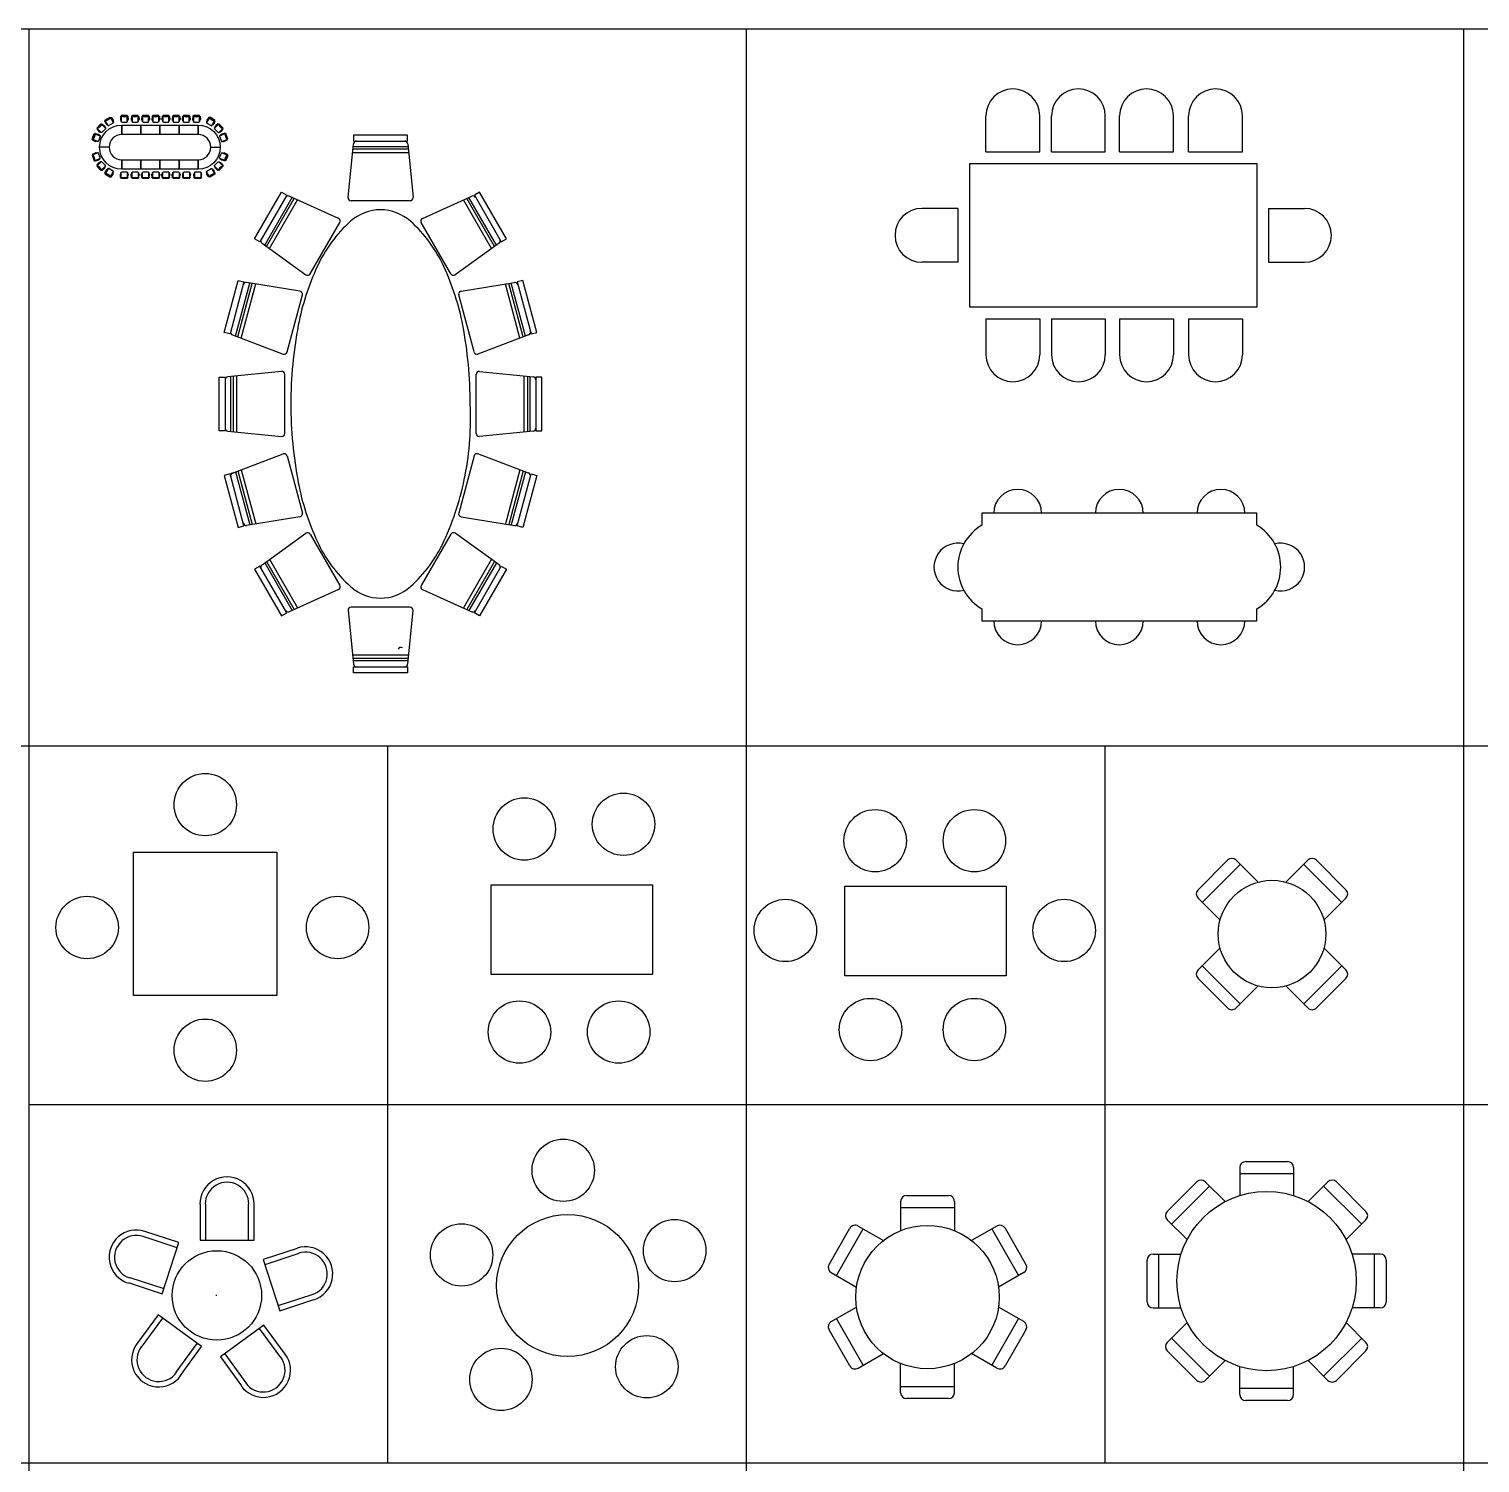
# Model space of a CAD drawing. Extents: x -72339 to 59654, y -38057 to 42097.
# Drawn here: x -48316 to -36180, y 30097 to 42097 of the extents above; entities that cross this region are included whole.
import ezdxf

# ---------------------------------------------------------------- set-up
doc = ezdxf.new("R2010")
doc.units = 0
doc.header["$MEASUREMENT"] = 0
doc.layers.get('0').update_dxf_attribs({"linetype": 'CONTINUOUS'})
doc.layers.add('FU', color=11, linetype='CONTINUOUS')
doc.styles.add('DIM', font='txt')

# ---------------------------------------------------------------- blocks, each defined once
blk = doc.blocks.new('1445')
at = {"linetype": 'Continuous'}
blk.add_lwpolyline([(-553, -593), (-553, 607), (647, 607), (647, -593)], close=True, dxfattribs=at)
for centre in [(47, 1004), (-941, -24), (1154, -24), (47, -1051)]:
    blk.add_circle(centre, 261, dxfattribs=at)
at = {"linetype": 'Continuous', "style": 'DIM', "flags": 1}
for tag in ['XVALUE', 'YVALUE']:
    blk.add_attdef(tag, (-1017929, -1006057), '', height=0.02, dxfattribs=at)
blk = doc.blocks.new('2458')
for p, q in [((-225, 2250), (-225, 2200)), ((225, 2250), (-225, 2250)), ((-225, 2200), (225, 2200)), ((225, 2200), (225, 2250)), ((-272, 1727), (-227, 2177)), ((235, 2101), (-235, 2101)), ((232, 2131), (-232, 2131)), ((230, 2151), (-230, 2151)), ((227, 2177), (272, 1727)), ((-1053, 1383), (-828, 1773)), ((-785, 1748), (-1010, 1358)), ((-969, 1329), (-739, 1728)), ((-953, 1318), (-721, 1719)), ((-929, 1300), (-694, 1707)), ((-828, 1773), (-785, 1748)), ((-352, 1553), (-764, 1739)), ((247, 1700), (-247, 1700)), ((352, 1553), (764, 1739)), ((929, 1300), (694, 1707)), ((953, 1318), (721, 1719)), ((969, 1329), (739, 1728)), ((828, 1773), (785, 1748)), ((785, 1748), (1010, 1358)), ((1053, 1383), (828, 1773)), ((-588, 1089), (-340, 1518)), ((588, 1089), (340, 1518)), ((-1010, 1358), (-1053, 1383)), ((-991, 1345), (-624, 1081)), ((991, 1345), (624, 1081)), ((1010, 1358), (1053, 1383)), ((-1307, 599), (-1191, 1033)), ((-1143, 1021), (-1259, 586)), ((-1213, 568), (-1094, 1012)), ((-1194, 561), (-1074, 1009)), ((-1191, 1033), (-1143, 1021)), ((-1166, 551), (-1044, 1004)), ((-674, 944), (-1120, 1017)), ((674, 944), (1120, 1017)), ((1166, 551), (1044, 1004)), ((1194, 561), (1074, 1009)), ((1213, 568), (1094, 1012)), ((1191, 1033), (1143, 1021)), ((1143, 1021), (1259, 586)), ((1307, 599), (1191, 1033)), ((-782, 435), (-654, 913)), ((782, 435), (654, 913)), ((-1259, 586), (-1307, 599)), ((-1238, 578), (-815, 418)), ((1238, 578), (815, 418)), ((1259, 586), (1307, 599)), ((-827, 272), (-1277, 227)), ((-800, -247), (-800, 247)), ((800, -247), (800, 247)), ((827, 272), (1277, 227)), ((-1350, 225), (-1300, 225)), ((-1350, -225), (-1350, 225)), ((-1300, 225), (-1300, -225)), ((-1251, -230), (-1251, 230)), ((-1231, -232), (-1231, 232)), ((-1201, -235), (-1201, 235)), ((1201, -235), (1201, 235)), ((1231, -232), (1231, 232)), ((1251, -230), (1251, 230)), ((1300, 225), (1300, -225)), ((1350, 225), (1300, 225)), ((1350, -225), (1350, 225)), ((-1300, -225), (-1350, -225)), ((-1277, -227), (-827, -272)), ((1277, -227), (827, -272)), ((1300, -225), (1350, -225)), ((-1238, -578), (-815, -418)), ((-782, -435), (-654, -913)), ((782, -435), (654, -913)), ((1238, -578), (815, -418)), ((-1259, -586), (-1307, -599)), ((-1307, -599), (-1191, -1033)), ((-1143, -1021), (-1259, -586)), ((-1213, -568), (-1094, -1012)), ((-1194, -561), (-1074, -1009)), ((-1166, -551), (-1044, -1004)), ((1166, -551), (1044, -1004)), ((1194, -561), (1074, -1009)), ((1213, -568), (1094, -1012)), ((1143, -1021), (1259, -586)), ((1307, -599), (1191, -1033)), ((1259, -586), (1307, -599)), ((-674, -944), (-1120, -1017)), ((674, -944), (1120, -1017)), ((-1191, -1033), (-1143, -1021)), ((-991, -1345), (-624, -1081)), ((-588, -1089), (-340, -1518)), ((588, -1089), (340, -1518)), ((991, -1345), (624, -1081)), ((1191, -1033), (1143, -1021)), ((-969, -1329), (-739, -1728)), ((-953, -1318), (-721, -1719)), ((-929, -1300), (-694, -1707)), ((929, -1300), (694, -1707)), ((953, -1318), (721, -1719)), ((969, -1329), (739, -1728)), ((-1010, -1358), (-1053, -1383)), ((-1053, -1383), (-828, -1773)), ((-785, -1748), (-1010, -1358)), ((785, -1748), (1010, -1358)), ((1053, -1383), (828, -1773)), ((1010, -1358), (1053, -1383)), ((-352, -1553), (-764, -1739)), ((352, -1553), (764, -1739)), ((-828, -1773), (-785, -1748)), ((-272, -1727), (-227, -2177)), ((247, -1700), (-247, -1700)), ((227, -2177), (272, -1727)), ((828, -1773), (785, -1748)), ((235, -2101), (-235, -2101)), ((232, -2131), (-232, -2131)), ((230, -2151), (-230, -2151)), ((-225, -2200), (225, -2200)), ((-225, -2250), (-225, -2200)), ((225, -2250), (-225, -2250)), ((225, -2200), (225, -2250))]:
    blk.add_line(p, q)
blk.add_lwpolyline([(0, -1625, 0.184918), (250, -1529, 0.102097), (530, -1149, 0.060953), (708, -596, 0.059159), (750, 0, 0.047259), (688, 659, 0.060953), (530, 1149, 0.102097), (250, 1529, 0.184918), (0, 1625, 0.184918), (-250, 1529, 0.102097), (-530, 1149, 0.060953), (-688, 659, 0.047259), (-750, 0, 0.047259), (-688, -659, 0.060953), (-530, -1149, 0.102097), (-250, -1529, 0.184918)], format="xyb", close=True)
for centre, start, end in [((-202, 2175), 90, 174.2894), ((202, 2175), 5.7106, 90), ((-774, 1716), 65.7106, 150), ((-247, 1725), 174.2894, 270), ((247, 1725), 270, 5.7106), ((774, 1716), 30, 114.2894), ((-362, 1530), 330, 65.7106), ((362, 1530), 114.2894, 210), ((-977, 1366), 150, 234.2894), ((977, 1366), 305.7106, 30), ((-1124, 992), 80.7106, 165), ((-610, 1102), 234.2894, 330), ((610, 1102), 210, 305.7106), ((1124, 992), 15, 99.2894), ((-678, 919), 345, 80.7106), ((678, 919), 99.2894, 195), ((-1229, 601), 165, 249.2894), ((1229, 601), 290.7106, 15), ((-806, 441), 249.2894, 345), ((806, 441), 195, 290.7106), ((-825, 247), 0, 95.7106), ((825, 247), 84.2894, 180), ((-1275, 202), 95.7106, 180), ((1275, 202), 0, 84.2894), ((-1275, -202), 180, 264.2894), ((1275, -202), 275.7106, 0), ((-825, -247), 264.2894, 0), ((825, -247), 180, 275.7106), ((-806, -441), 15, 110.7106), ((806, -441), 69.2894, 165), ((-1229, -601), 110.7106, 195), ((1229, -601), 345, 69.2894), ((-678, -919), 279.2894, 15), ((678, -919), 165, 260.7106), ((-1124, -992), 195, 279.2894), ((-610, -1102), 30, 125.7106), ((610, -1102), 54.2894, 150), ((1124, -992), 260.7106, 345), ((-977, -1366), 125.7106, 210), ((977, -1366), 330, 54.2894), ((-362, -1530), 294.2894, 30), ((362, -1530), 150, 245.7106), ((-774, -1716), 210, 294.2894), ((-247, -1725), 90, 185.7106), ((247, -1725), 354.2894, 90), ((774, -1716), 245.7106, 330), ((170, -2062), 60, 155.7106), ((-202, -2175), 185.7106, 270), ((202, -2175), 270, 354.2894)]:
    blk.add_arc(centre, 25, start, end)
at = {"style": 'DIM', "flags": 1}
for tag in ['XVALUE', 'YVALUE']:
    blk.add_attdef(tag, (-999999, -999999), '', height=0.02, dxfattribs=at)
blk = doc.blocks.new('2470')
for p, q in [((-146, 767), (-146, 467)), ((-101, 767), (-101, 467)), ((259, 467), (259, 767)), ((304, 467), (304, 767)), ((-339, 403), (-624, 496)), ((-325, 446), (-610, 539)), ((-464, 18), (-325, 446)), ((-146, 467), (304, 467)), ((665, 397), (380, 304)), ((380, 304), (519, -124)), ((679, 354), (393, 261)), ((-735, 153), (-450, 61)), ((-749, 111), (-464, 18)), ((-7, 4), (-16, 4)), ((505, -81), (790, 11)), ((519, -124), (804, -31)), ((-499, -159), (-675, -401)), ((-462, -185), (-639, -428)), ((-135, -423), (-499, -159)), ((387, -246), (23, -511)), ((527, -516), (350, -273)), ((563, -489), (387, -246)), ((-347, -639), (-171, -397)), ((-311, -666), (-135, -423)), ((59, -485), (235, -727)), ((23, -511), (199, -754))]:
    blk.add_line(p, q)
blk.add_circle((-7, 4), 374)
for centre, radius, start, end in [((78, 769), 227, 359.6494, 180.3506), ((78, 769), 182, 359.6494, 180.3506), ((-681, 324), 227, 71.6494, 252.3506), ((-681, 324), 182, 71.6494, 252.3506), ((735, 184), 227, 287.6494, 108.3506), ((735, 184), 182, 287.6494, 108.3506), ((-493, -535), 227, 143.6494, 324.3506), ((-493, -535), 182, 143.6494, 324.3506), ((382, -622), 227, 215.6494, 36.3506), ((382, -622), 182, 215.6494, 36.3506)]:
    blk.add_arc(centre, radius, start, end)
at = {"style": 'DIM', "flags": 1}
for tag in ['XVALUE', 'YVALUE']:
    blk.add_attdef(tag, (-999999, -999999), '', height=0.02, dxfattribs=at)
blk = doc.blocks.new('CHA1')
at = {"layer": 'FU'}
for p, q in [((-36, 0), (-36, -74)), ((36, 0), (-36, 0)), ((36, -74), (36, 0)), ((-44, -14), (-47, -49)), ((-36, -56), (-41, -56)), ((-40, -56), (-40, -70)), ((-36, -8), (-38, -8)), ((-36, -72), (-38, -72)), ((36, -8), (-36, -8)), ((-30, -80), (30, -80)), ((38, -8), (36, -8)), ((41, -56), (36, -56)), ((38, -72), (36, -72)), ((40, -70), (40, -56)), ((44, -14), (47, -49))]:
    blk.add_line(p, q, dxfattribs=at)
for centre, radius, start, end in [((-41, -50), 6.4, 175.2364, 270), ((-38, -14), 6.4, 90, 175.2364), ((-38, -70), 2, 180, 270), ((0, 69), 85, 244.9424, 295.0576), ((-30, -74), 6.4, 180, 270), ((30, -74), 6.4, 270, 0), ((38, -14), 6.4, 4.7636, 90), ((38, -70), 2, 270, 0), ((41, -50), 6.4, 270, 4.7636)]:
    blk.add_arc(centre, radius, start, end, dxfattribs=at)
blk = doc.blocks.new('2450')
at = {"layer": 'FU'}
for p, q in [((-850, 0), (-930, 0)), ((0, 0), (80, 0))]:
    blk.add_line(p, q, dxfattribs=at)
for points in [[(-745, 185), (-745, 105, 1), (-745, -105), (-745, -185, -1)], [(-105, 185, -1), (-105, -185), (-105, -105, 1), (-105, 105)]]:
    blk.add_lwpolyline(points, format="xyb", close=True, dxfattribs=at)
for points in [[(-745, 105), (-745, 185), (-585, 185), (-585, 105)], [(-585, 105), (-585, 185), (-425, 185), (-425, 105)], [(-425, 105), (-425, 185), (-265, 185), (-265, 105)], [(-265, 105), (-265, 185), (-105, 185), (-105, 105)], [(-745, -185), (-745, -105), (-585, -105), (-585, -185)], [(-585, -185), (-585, -105), (-425, -105), (-425, -185)], [(-425, -185), (-425, -105), (-265, -105), (-265, -185)], [(-265, -185), (-265, -105), (-105, -105), (-105, -185)]]:
    blk.add_lwpolyline(points, close=True, dxfattribs=at)
at = {"layer": 'FU', "yscale": 0.7, "zscale": 0.7}
for p, xscale, rotation in [((-863, 239), -0.7, 29.99999999999996), ((13, 239), 0.7, 329.9999999999999), ((-984, 90), -0.7, 69.99999999999993), ((-936, 178), -0.7, 45.00000000000005), ((86, 178), 0.7, 315), ((134, 90), 0.7, 290.0000000000001), ((-984, -90), 0.7, 110.0000000000001), ((-936, -178), 0.7, 134.9999999999999), ((86, -178), -0.7, 225), ((134, -90), -0.7, 250), ((-863, -239), 0.7, 150), ((-723, -263), -0.7, 180), ((-633, -263), -0.7, 180), ((-545, -263), -0.7, 180), ((-460, -263), -0.7, 180), ((-375, -263), -0.7, 180), ((-290, -263), -0.7, 180), ((-202, -263), -0.7, 180), ((-109, -263), -0.7, 180), ((13, -239), -0.7, 210)]:
    blk.add_blockref('CHA1', p, dxfattribs=dict(at, xscale=xscale, rotation=rotation))
at = {"layer": 'FU', "xscale": 0.7, "yscale": 0.7, "zscale": 0.7}
for p in [(-723, 266), (-633, 266), (-545, 266), (-460, 266), (-375, 266), (-290, 266), (-205, 266), (-120, 266)]:
    blk.add_blockref('CHA1', p, dxfattribs=at)
at = {"style": 'DIM', "flags": 1}
for tag in ['XVALUE', 'YVALUE']:
    blk.add_attdef(tag, (-1001707, -1001436), '', height=0.02, dxfattribs=at)
blk = doc.blocks.new('1444')
at = {"linetype": 'Continuous'}
blk.add_lwpolyline([(-672, -356), (-672, 394), (678, 394), (678, -356)], close=True, dxfattribs=at)
for centre in [(-395, 861), (435, 901), (-435, -838), (395, -838)]:
    blk.add_circle(centre, 261, dxfattribs=at)
at = {"linetype": 'Continuous', "style": 'DIM', "flags": 1}
for tag in ['XVALUE', 'YVALUE']:
    blk.add_attdef(tag, (-1009393, -1001632), '', height=0.02, dxfattribs=at)
blk = doc.blocks.new('1443')
at = {"linetype": 'Continuous'}
blk.add_lwpolyline([(-672, -316), (-672, 434), (678, 434), (678, -316)], close=True, dxfattribs=at)
for centre in [(-419, 814), (411, 814), (-1170, 63), (1162, 63), (-458, -766), (411, -766)]:
    blk.add_circle(centre, 261, dxfattribs=at)
at = {"linetype": 'Continuous', "style": 'DIM', "flags": 1}
for tag in ['XVALUE', 'YVALUE']:
    blk.add_attdef(tag, (-1016862, -1010245), '', height=0.02, dxfattribs=at)
blk = doc.blocks.new('2215')
for p, q in [((-618.718434, 371.23106), (-371.23106, 618.718434)), ((-300.520382, 618.718434), (-116.46857, 434.666622)), ((300.520382, 618.718434), (116.46857, 434.666622)), ((371.23106, 618.718434), (618.718434, 371.23106)), ((-583.363094, 265.165043), (-265.165043, 583.363094)), ((265.165043, 583.363094), (583.363094, 265.165043)), ((-618.718434, 300.520382), (-434.666622, 116.46857)), ((618.718434, 300.520382), (434.666622, 116.46857)), ((-618.718434, -300.520382), (-434.666622, -116.46857)), ((618.718434, -300.520382), (434.666622, -116.46857)), ((-265.165043, -583.363094), (-583.363094, -265.165043)), ((583.363094, -265.165043), (265.165043, -583.363094)), ((-371.23106, -618.718434), (-618.718434, -371.23106)), ((-300.520382, -618.718434), (-116.46857, -434.666622)), ((300.520382, -618.718434), (116.46857, -434.666622)), ((618.718434, -371.23106), (371.23106, -618.718434))]:
    blk.add_line(p, q)
blk.add_circle((0, 0), 450)
for centre, start, end in [((-335.875721, 583.363094), 45, 135), ((335.875721, 583.363094), 45, 135), ((-583.363094, 335.875721), 135, 225), ((583.363094, 335.875721), 315, 45), ((-583.363094, -335.875721), 135, 225), ((583.363094, -335.875721), 315, 45), ((-335.875721, -583.363094), 225, 315), ((335.875721, -583.363094), 225, 315)]:
    blk.add_arc(centre, 50, start, end)
at = {"style": 'DIM', "flags": 1}
for tag in ['YVALUE', 'XVALUE']:
    blk.add_attdef(tag, (-999999, -999999), '', height=0.02, dxfattribs=at)
blk = doc.blocks.new('2205')
blk.add_lwpolyline([(200, 450), (200, 350, 0.571429), (200, -350), (200, -450), (2500, -450), (2500, -350, 0.571429), (2500, 350), (2500, 450)], format="xyb", close=True)
for centre, start, end in [((500, 450), 0, 180), ((1350, 450), 0, 180), ((2200, 450), 0, 180), ((0, 0), 75.75, 284.25), ((2700, 0), 255.75, 104.25), ((500, -450), 180, 0), ((1350, -450), 180, 0), ((2200, -450), 180, 0)]:
    blk.add_arc(centre, 200, start, end)
at = {"style": 'DIM', "flags": 1}
for tag in ['XVALUE', 'YVALUE']:
    blk.add_attdef(tag, (-999999, -999999), '', height=0.02, dxfattribs=at)
blk = doc.blocks.new('2457')
for p, q in [((136, 1300), (136, 1600)), ((586, 1300), (586, 1600)), ((684, 1300), (684, 1600)), ((1134, 1300), (1134, 1600)), ((1254, 1300), (1254, 1600)), ((1704, 1300), (1704, 1600)), ((1831, 1300), (1831, 1600)), ((2281, 1300), (2281, 1600)), ((136, 1300), (586, 1300)), ((684, 1300), (1134, 1300)), ((1254, 1300), (1704, 1300)), ((1831, 1300), (2281, 1300)), ((0, 0), (0, 1200)), ((0, 1200), (2400, 1200)), ((2400, 1200), (2400, 0)), ((-100, 825), (-400, 825)), ((-100, 825), (-100, 375)), ((2500, 825), (2500, 375)), ((2500, 825), (2800, 825)), ((-100, 375), (-400, 375)), ((2500, 375), (2800, 375)), ((2400, 0), (0, 0)), ((136, -100), (586, -100)), ((136, -100), (136, -400)), ((586, -100), (586, -400)), ((684, -100), (1134, -100)), ((684, -100), (684, -400)), ((1134, -100), (1134, -400)), ((1254, -100), (1704, -100)), ((1254, -100), (1254, -400)), ((1704, -100), (1704, -400)), ((1831, -100), (2281, -100)), ((1831, -100), (1831, -400)), ((2281, -100), (2281, -400))]:
    blk.add_line(p, q)
for centre, start, end in [((361, 1600), 0, 180), ((909, 1600), 0, 180), ((1479, 1600), 0, 180), ((2056, 1600), 0, 180), ((-400, 600), 90, 270), ((2800, 600), 270, 90), ((361, -400), 180, 0), ((909, -400), 180, 0), ((1479, -400), 180, 0), ((2056, -400), 180, 0)]:
    blk.add_arc(centre, 225, start, end)
at = {"style": 'DIM', "flags": 1}
for tag in ['XVALUE', 'YVALUE']:
    blk.add_attdef(tag, (-999999, -999999), '', height=0.02, dxfattribs=at)
blk = doc.blocks.new('2216')
for p, q in [((-175, 850), (175, 850)), ((-225, 800), (-225, 556.214887)), ((-225, 750), (225, 750)), ((225, 800), (225, 556.214887)), ((-823.621593, 273.445554), (-648.621593, 576.554446)), ((-762.019053, 180.144284), (-537.019053, 569.855716)), ((-580.320323, 594.855716), (-369.196222, 472.963159)), ((580.320323, 594.855716), (369.196222, 472.963159)), ((537.019053, 569.855716), (762.019053, 180.144284)), ((648.621593, 576.554446), (823.621593, 273.445554)), ((-805.320323, 205.144284), (-594.196222, 83.251727)), ((805.320323, 205.144284), (594.196222, 83.251727)), ((-805.320323, -205.144284), (-594.196222, -83.251727)), ((805.320323, -205.144284), (594.196222, -83.251727)), ((-537.019053, -569.855716), (-762.019053, -180.144284)), ((762.019053, -180.144284), (537.019053, -569.855716)), ((-648.621593, -576.554446), (-823.621593, -273.445554)), ((823.621593, -273.445554), (648.621593, -576.554446)), ((-580.320323, -594.855716), (-369.196222, -472.963159)), ((580.320323, -594.855716), (369.196222, -472.963159)), ((-225, -800), (-225, -556.214887)), ((225, -800), (225, -556.214887)), ((225, -750), (-225, -750)), ((175, -850), (-175, -850))]:
    blk.add_line(p, q)
blk.add_circle((0, 0), 600)
for centre, start, end in [((-175, 800), 90, 180), ((175, 800), 0, 90), ((-605.320323, 551.554446), 60, 150), ((605.320323, 551.554446), 30, 120), ((-780.320323, 248.445554), 150, 240), ((780.320323, 248.445554), 300, 30), ((-780.320323, -248.445554), 120, 210), ((780.320323, -248.445554), 330, 60), ((-605.320323, -551.554446), 210, 300), ((605.320323, -551.554446), 240, 330), ((-175, -800), 180, 270), ((175, -800), 270, 0)]:
    blk.add_arc(centre, 50, start, end)
at = {"style": 'DIM', "flags": 1}
for tag in ['YVALUE', 'XVALUE']:
    blk.add_attdef(tag, (-999999, -999999), '', height=0.02, dxfattribs=at)
blk = doc.blocks.new('2217')
for p, q in [((-175, 1000), (175, 1000)), ((-225, 950), (-225, 715.454401)), ((-225, 900), (225, 900)), ((225, 950), (225, 715.454401)), ((-830.850468, 583.363094), (-583.363094, 830.850468)), ((-795.495129, 477.297077), (-477.297077, 795.495129)), ((-512.652416, 830.850468), (-346.803633, 665.001684)), ((512.652416, 830.850468), (346.803633, 665.001684)), ((477.297077, 795.495129), (795.495129, 477.297077)), ((583.363094, 830.850468), (830.850468, 583.363094)), ((-830.850468, 512.652416), (-665.001684, 346.803633)), ((830.850468, 512.652416), (665.001684, 346.803633)), ((-1000, -175), (-1000, 175)), ((-950, 225), (-715.454401, 225)), ((-900, -225), (-900, 225)), ((950, 225), (715.454401, 225)), ((900, 225), (900, -225)), ((1000, 175), (1000, -175)), ((-950, -225), (-715.454401, -225)), ((950, -225), (715.454401, -225)), ((-830.850468, -512.652416), (-665.001684, -346.803633)), ((830.850468, -512.652416), (665.001684, -346.803633)), ((-477.297077, -795.495129), (-795.495129, -477.297077)), ((795.495129, -477.297077), (477.297077, -795.495129)), ((-583.363094, -830.850468), (-830.850468, -583.363094)), ((830.850468, -583.363094), (583.363094, -830.850468)), ((-512.652416, -830.850468), (-346.803633, -665.001684)), ((-225, -950), (-225, -715.454401)), ((225, -950), (225, -715.454401)), ((512.652416, -830.850468), (346.803633, -665.001684)), ((225, -900), (-225, -900)), ((175, -1000), (-175, -1000))]:
    blk.add_line(p, q)
blk.add_circle((0, 0), 750)
for centre, start, end in [((-175, 950), 90, 180), ((175, 950), 0, 90), ((-548.007755, 795.495129), 45, 135), ((548.007755, 795.495129), 45, 135), ((-795.495129, 548.007755), 135, 225), ((795.495129, 548.007755), 315, 45), ((-950, 175), 90, 180), ((950, 175), 0, 90), ((-950, -175), 180, 270), ((950, -175), 270, 0), ((-795.495129, -548.007755), 135, 225), ((795.495129, -548.007755), 315, 45), ((-548.007755, -795.495129), 225, 315), ((548.007755, -795.495129), 225, 315), ((-175, -950), 180, 270), ((175, -950), 270, 0)]:
    blk.add_arc(centre, 50, start, end)
at = {"style": 'DIM', "flags": 1}
for tag in ['YVALUE', 'XVALUE']:
    blk.add_attdef(tag, (-999999, -999999), '', height=0.02, dxfattribs=at)
blk = doc.blocks.new('1442')
at = {"linetype": 'Continuous'}
for centre, radius in [((-37, 964), 261), ((-887, 256), 261), ((0, 0), 594), ((895, 292), 261), ((662, -680), 261), ((-558, -786), 261)]:
    blk.add_circle(centre, radius, dxfattribs=at)
at = {"linetype": 'Continuous', "style": 'DIM', "flags": 1}
for tag in ['XVALUE', 'YVALUE']:
    blk.add_attdef(tag, (-1014708, -1003929), '', height=0.02, dxfattribs=at)

msp = doc.modelspace()

# ---------------------------------------------------------------- linework, layer by layer
for p, q in [((-72316, 42097), (-18316, 42097)), ((-48316, 12097), (-48316, 42097)), ((-42316, 12097), (-42316, 42097)), ((-36316, 12097), (-36316, 42097)), ((-72316, 36097), (-18316, 36097)), ((-45316, 30097), (-45316, 36097)), ((-39316, 30097), (-39316, 36097)), ((-48316, 33097), (-42316, 33097)), ((-42316, 33097), (-36316, 33097)), ((-36316, 33097), (-30316, 33097)), ((-72316, 30097), (-18316, 30097))]:
    msp.add_line(p, q)

# ---------------------------------------------------------------- block references
for name, p in [('2457', (-40448, 39770)), ('2450', (-46796, 41108)), ('2458', (-45376, 38959)), ('2205', (-40547, 37594)), ('1445', (-46889, 34602)), ('1444', (-43779, 34541)), ('1443', (-40820, 34490)), ('2215', (-37920, 34523)), ('1442', (-43811, 31582)), ('2217', (-37965, 31619)), ('2470', (-46738, 31495)), ('2216', (-40801, 31485))]:
    msp.add_blockref(name, p)

doc.saveas('drawing.dxf')
